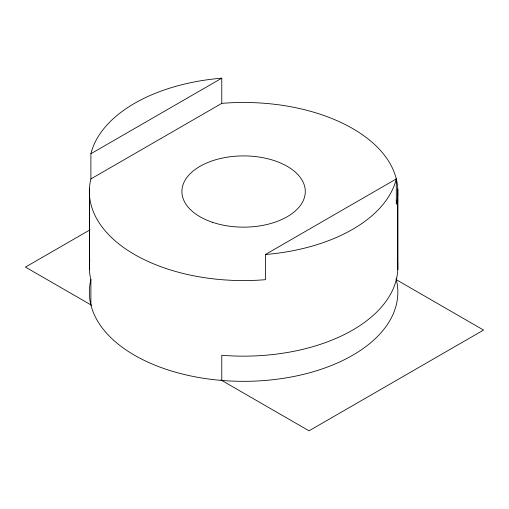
<?xml version="1.0" encoding="UTF-8"?>
<svg xmlns="http://www.w3.org/2000/svg" width="509" height="509" viewBox="0 0 509 509"><rect width="100%" height="100%" fill="white"/><g stroke="black" fill="none" stroke-linecap="round" stroke-linejoin="round"><path stroke-width="0.76" d="M89.406 269.649L89.406 194.088M397.777 269.655L397.777 194.088M90.895 153.743L221.778 78.176L221.778 103.365A154.252 89.056 0 0 1 396.295 204.122L396.295 178.933L265.405 254.5L265.405 279.689A154.252 89.056 0 0 1 90.895 178.933L90.895 153.743A154.252 89.056 0 0 1 221.778 78.176M90.895 178.933L221.778 103.365M90.036 229.807L25.45 267.098L91.531 305.247M396.136 279.6L483.55 330.067L309.033 430.824L220.931 379.956M397.777 188.966L397.777 264.54M396.295 278.118L396.295 279.689M221.778 380.446L221.778 355.257A154.252 89.056 0 0 0 397.281 259.475M90.895 304.878L90.895 279.689A154.252 89.056 0 0 1 89.819 260.112M89.406 188.973L89.406 264.534M396.276 279.613A154.252 89.056 0 0 1 243.595 381.336A154.252 89.056 0 0 1 90.914 279.613M396.295 178.933A154.252 89.056 0 0 1 265.405 254.5M212.743 222.376A61.697 35.624 0 0 0 305.292 191.53A61.697 35.624 0 0 0 212.743 160.679A61.697 35.624 0 0 0 212.743 222.376"/></g></svg>
